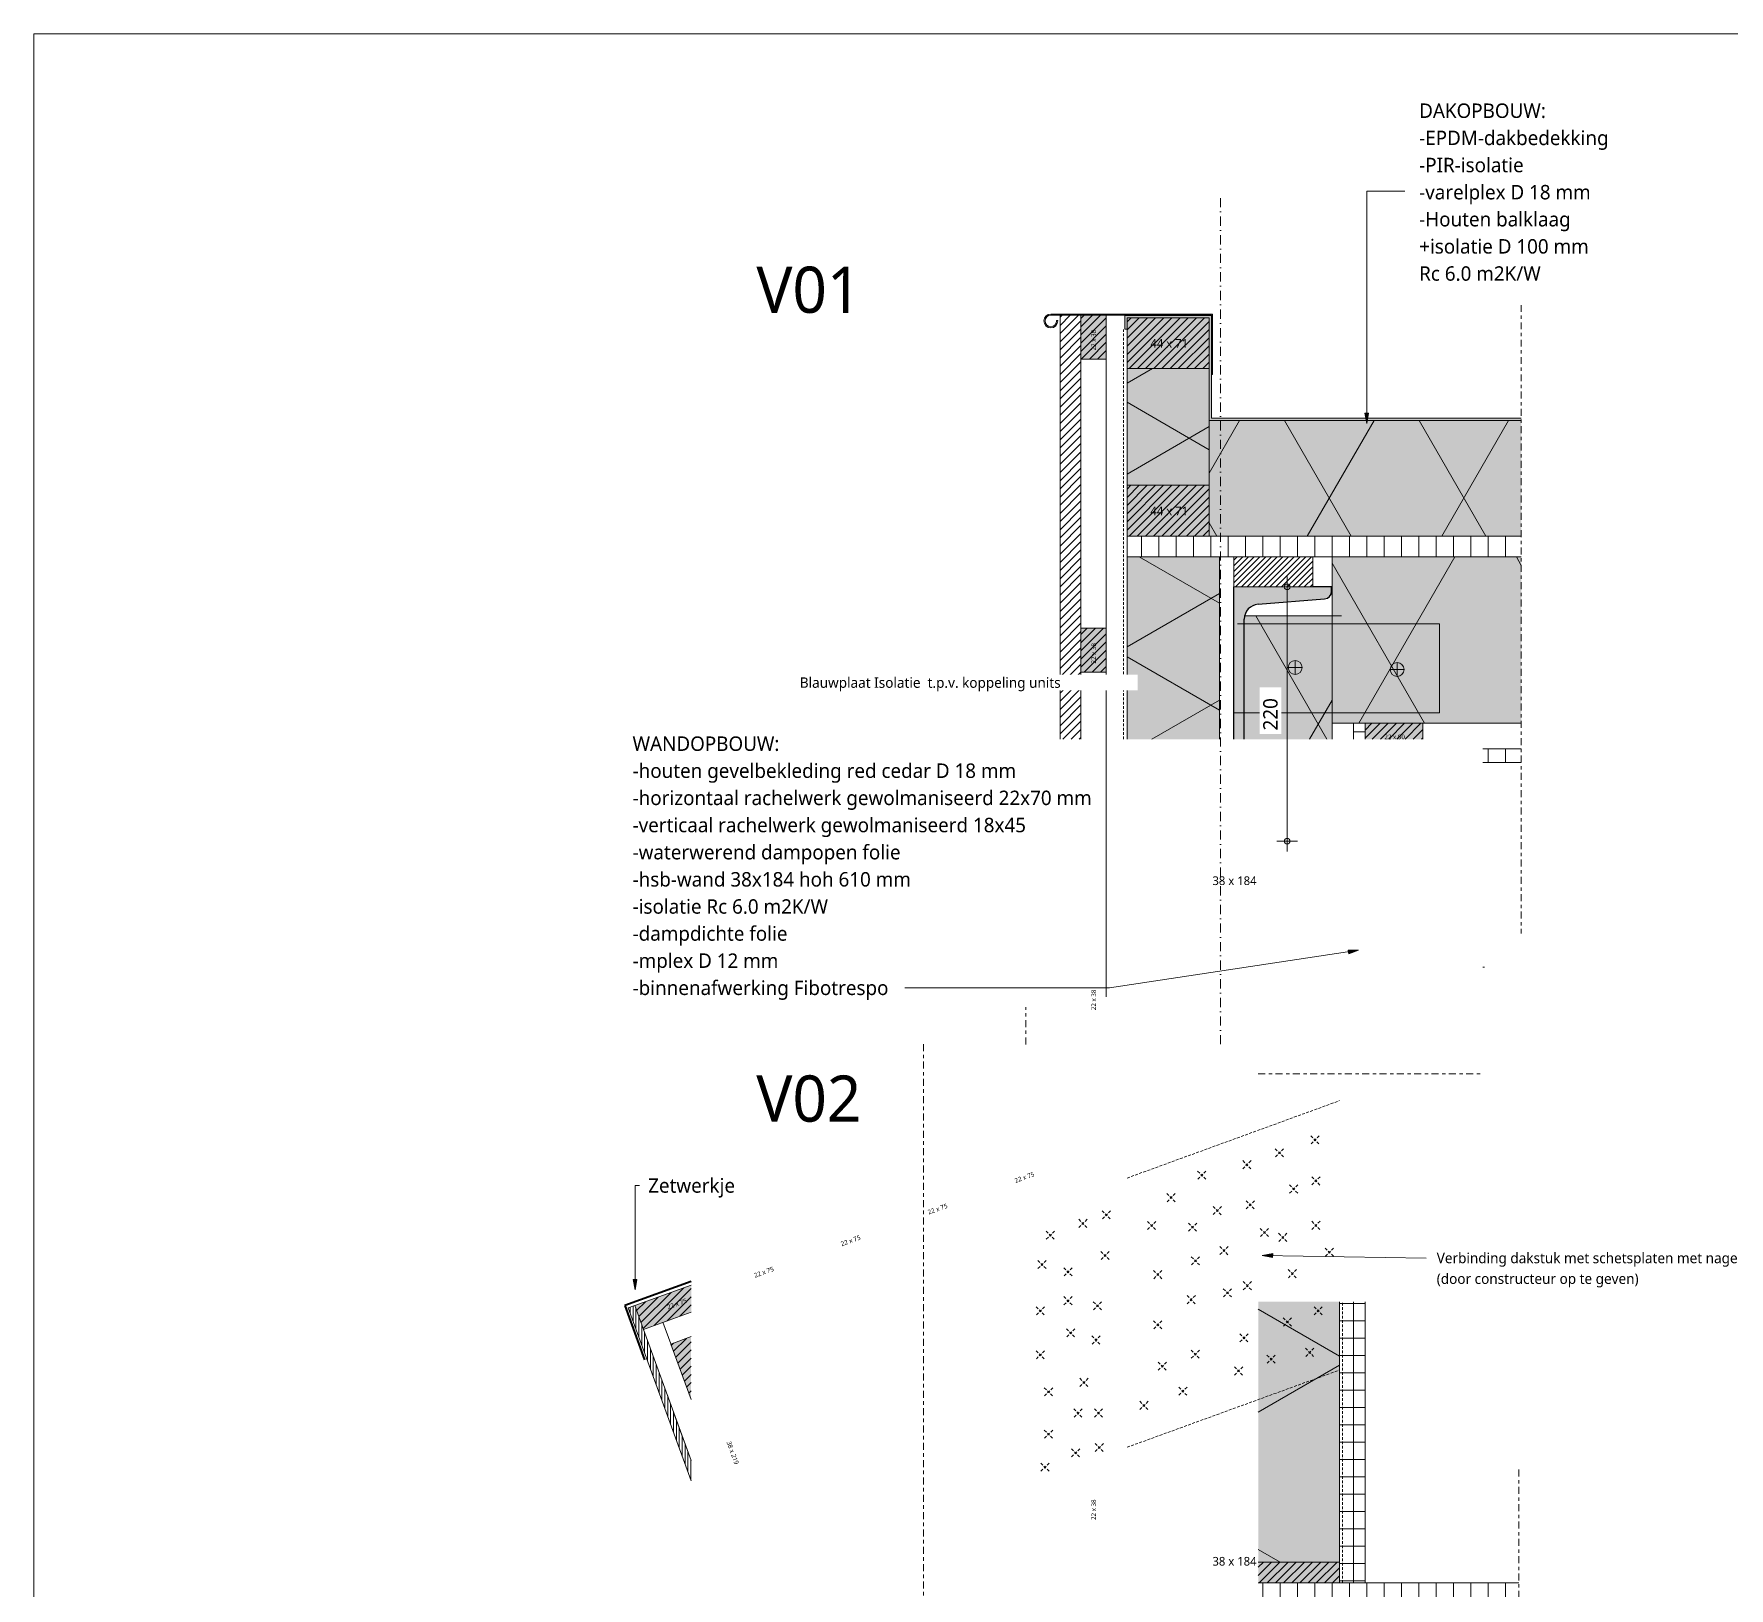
# Model space of a CAD drawing. Header units: millimetres. Extents: x 1381 to 5981, y 1743 to 14688.
# Drawn here: x 1381 to 2849, y 10044 to 11389 of the extents above; entities that cross this region are included whole.
import ezdxf

# ---------------------------------------------------------------- set-up
doc = ezdxf.new("R2010")
doc.units = ezdxf.units.MM
for name, pattern in [('MV_center', [15, 6, -3, 3, -3]), ('MV_hidden', [3.75, 2.5, -1.25]), ('MV_stramien', [16, 8, -4, 0, -4])]:
    doc.linetypes.add(name, pattern=pattern)
for name, color, linetype, lineweight in [('A-ANNO-DIMS', 211, 'Continuous', 13), ('A-ANNO-DIMS-5', 211, 'Continuous', 13), ('A-ANNO-NOTE', 131, 'Continuous', 18), ('A-DETL', 90, 'Continuous', 13), ('A-DETL-GENF', 92, 'Continuous', 18), ('A-DETL-MEDM', 33, 'Continuous', 18), ('G-ANNO-TEXT', 231, 'Continuous', 13)]:
    doc.layers.add(name, color=color, linetype=linetype, lineweight=lineweight)
doc.styles.add('Segoe UI', font='segoeui.ttf', dxfattribs={"height": 7.5})
doc.styles.add('Segoe UI_1', font='segoeui.ttf', dxfattribs={"height": 4})
doc.styles.add('Segoe UI_2', font='segoeui.ttf', dxfattribs={"height": 12.5})
doc.styles.add('Segoe UI_3', font='segoeui.ttf', dxfattribs={"height": 40})
doc.styles.add('Segoe UI_4', font='segoeui.ttf', dxfattribs={"height": 9})
doc.styles.add('Segoe UI_B', font='segoeui.ttf', dxfattribs={"height": 12.5})
doc.dimstyles.new('2_5_mm', dxfattribs={"dimscale": 304.8, "dimtxt": 13.092049, "dimasz": 0.016404, "dimexe": 0.029528, "dimexo": 0.0625, "dimgap": 0.014764, "dimtad": 1, "dimdec": 0, "dimzin": 0, "dimdsep": 46, "dimtxsty": 'Segoe UI_2', "dimblk1": 'DOTBLANK', "dimblk2": 'DOTBLANK', "dimsah": 1, "dimcen": 0.09, "dimdle": 0.029528, "dimazin": 0, "dimtfac": 1, "dimtdec": 4, "dimtix": 1, "dimtmove": 0, "dimatfit": 3, "dimfxl": 0.029528, "dimfxlon": 1, "dimtvp": 1, "dimtfill": 1, "dimtolj": 1, "dimtzin": 0, "dimarcsym": 2})
pattern_1 = [(90, (0, 0), (-15, 9e-16), [])]
pattern_2 = [(270, (0, 0), (-15, -9e-16), [])]

# ---------------------------------------------------------------- blocks, each defined once
blk = doc.blocks.new('42 isolatie - Type 1-3871300-Details Strandbaak Paviljoen')
at = {"layer": 'A-DETL-GENF'}
blk.add_hatch(color=256, dxfattribs=at).paths.add_polyline_path([(0.3, 107.6), (0.3, 0.8), (75.9, 0.8), (76.3, 3.7), (76.3, 107.6), (67.9, 107.6)])
at = {"layer": 'A-DETL-GENF', "lineweight": 13}
h = blk.add_hatch(dxfattribs=at)
h.set_pattern_fill('FP_58', color=256, style=0, pattern_type=2)
h.set_pattern_definition([(60, (12.83, 244.8), (-107.39, 62), []), (120, (12.83, 244.8), (-107.39, -62), [])])
h.paths.add_polyline_path([(0.3, 107.6), (0.3, 0.8), (75.9, 0.8), (76.3, 3.7), (76.3, 107.6), (67.9, 107.6)])
at = {"layer": 'A-DETL-GENF'}
for p, q in [((0.3, 107.6), (0.3, 93.8)), ((0.3, 107.6), (0.3, 93.8)), ((0.3, 93.8), (0.3, 0.8)), ((0.3, 0.8), (75.9, 0.8)), ((0.3, 0.8), (75.9, 0.8))]:
    blk.add_line(p, q, dxfattribs=at)
blk = doc.blocks.new('42 isolatie - Type 1-3777362-Details Strandbaak Paviljoen')
at = {"layer": 'A-DETL-GENF'}
blk.add_hatch(color=256, dxfattribs=at).paths.add_polyline_path([(164, -144.8), (164, -0.8), (0.3, -0.8), (0.3, -144.8), (78.8, -144.8)])
at = {"layer": 'A-DETL-GENF', "lineweight": 13}
h = blk.add_hatch(dxfattribs=at)
h.set_pattern_fill('FP_59', color=256, style=0, pattern_type=2)
h.set_pattern_definition([(300, (-857.8, -704), (-121.936, -70.4), []), (240, (-857.8, -704), (-121.936, 70.4), [])])
h.paths.add_polyline_path([(164, -144.8), (164, -0.8), (0.3, -0.8), (0.3, -144.8), (78.8, -144.8)])
at = {"layer": 'A-DETL-GENF'}
for p, q in [((164, -0.8), (0.3, -0.8)), ((0.3, -0.8), (0.3, -144.8)), ((0.3, -0.8), (0.3, -144.8)), ((0.3, -144.8), (18.8, -144.8)), ((0.3, -144.8), (18.8, -144.8)), ((18.8, -144.8), (28.8, -144.8)), ((28.8, -144.8), (78.8, -144.8)), ((78.8, -144.8), (164, -144.8)), ((78.8, -144.8), (164, -144.8))]:
    blk.add_line(p, q, dxfattribs=at)
blk = doc.blocks.new('00 plaatmateriaal - d_12 mm-3690174-Details Strandbaak Paviljoen')
at = {"layer": 'A-DETL-GENF', "lineweight": 13}
h = blk.add_hatch(dxfattribs=at)
h.set_pattern_fill('FP_3', color=256, style=0, pattern_type=2)
h.set_pattern_definition(pattern_1)
h.paths.add_polyline_path([(0, 0), (0, -12), (243.3, -12), (243.3, 0), (18, 0)])
at = {"layer": 'A-DETL-MEDM'}
blk.add_line((0, 0), (0, -12), dxfattribs=at)
blk = doc.blocks.new('00 hout_rechthoekig_sls - SLS 38x184-V35-Details Strandbaak Paviljoen')
at = {"layer": 'A-DETL-GENF', "lineweight": 13}
blk.add_hatch(color=256, dxfattribs=at).paths.add_polyline_path([(113.6, -38), (184, -38), (184, -20), (113.6, -20)])
at = {"layer": 'A-DETL-MEDM', "lineweight": 13}
h = blk.add_hatch(dxfattribs=at)
h.set_pattern_fill('FP_62', color=256, style=0, pattern_type=2)
h.set_pattern_definition([(45, (-2327.483, -10086.34), (-3.535534, 3.535534), [])])
h.paths.add_polyline_path([(113.6, -38), (184, -38), (184, -20), (113.6, -20)])
at = {"layer": 'A-DETL-MEDM'}
for p, q in [((184, -20), (184, -38)), ((184, -20), (184, -38)), ((184, -20), (184, -38)), ((184, -38), (113.6, -38)), ((184, -38), (113.6, -38))]:
    blk.add_line(p, q, dxfattribs=at)
blk = doc.blocks.new('42 isolatie - Type 1-3777389-Details Strandbaak Paviljoen')
at = {"layer": 'A-DETL-GENF'}
blk.add_hatch(color=256, dxfattribs=at).paths.add_polyline_path([(0.3, 0.8), (225.6, 0.8), (225.6, 71.2), (0.3, 71.2)])
at = {"layer": 'A-DETL-GENF', "lineweight": 13}
h = blk.add_hatch(dxfattribs=at)
h.set_pattern_fill('FP_2', color=256, style=0, pattern_type=2)
h.set_pattern_definition([(60, (-2126.39, 181.76), (-155.885, 90), []), (120, (-2126.39, 181.76), (-155.885, -90), [])])
h.paths.add_polyline_path([(0.3, 0.8), (225.6, 0.8), (225.6, 71.2), (0.3, 71.2)])
at = {"layer": 'A-DETL-GENF'}
for p, q in [((0.3, 71.2), (0.3, 0.8)), ((0.3, 71.2), (0.3, 0.8)), ((0.3, 0.8), (225.6, 0.8)), ((0.3, 0.8), (225.6, 0.8))]:
    blk.add_line(p, q, dxfattribs=at)
blk = doc.blocks.new('00 plaatmateriaal - d_18 mm-3690178-Details Strandbaak Paviljoen')
at = {"layer": 'A-DETL-GENF', "lineweight": 13}
h = blk.add_hatch(dxfattribs=at)
h.set_pattern_fill('FP_5', color=256, style=0, pattern_type=2)
h.set_pattern_definition(pattern_2)
h.paths.add_polyline_path([(195.2, 18), (52.1, 18), (52.1, 0), (277.6, 0), (277.6, 18)])
at = {"layer": 'A-DETL-MEDM'}
for p, q in [((277.6, 18), (52.1, 18)), ((52.1, 0), (185.2, 0)), ((195.2, 0), (277.6, 0))]:
    blk.add_line(p, q, dxfattribs=at)
blk = doc.blocks.new('00 plaatmateriaal - d_18 mm-3690182-Details Strandbaak Paviljoen')
at = {"layer": 'A-DETL-GENF', "lineweight": 13}
h = blk.add_hatch(dxfattribs=at)
h.set_pattern_fill('FP_5', color=256, style=0, pattern_type=2)
h.set_pattern_definition(pattern_2)
h.paths.add_polyline_path([(435.2, 18), (254.8, 18), (254.8, 0), (596, 0), (596, 18), (486.1, 18)])
at = {"layer": 'A-DETL-MEDM'}
for p, q in [((435.2, 18), (254.8, 18)), ((516, 18), (503.5, 18)), ((596, 0), (596, 18))]:
    blk.add_line(p, q, dxfattribs=at)
blk = doc.blocks.new('42 isolatie - Type 1-3777259-Details Strandbaak Paviljoen')
at = {"layer": 'A-DETL-GENF'}
blk.add_hatch(color=256, dxfattribs=at).paths.add_polyline_path([(270.5, 0.8), (270.5, 100.8), (0.3, 100.8), (0.3, 0.8), (39.1, 0.8)])
at = {"layer": 'A-DETL-GENF', "lineweight": 13}
h = blk.add_hatch(dxfattribs=at)
h.set_pattern_fill('FP_65', color=256, style=0, pattern_type=2)
h.set_pattern_definition([(60, (0, 0), (-87.295, 50.4), []), (120, (0, 0), (-87.295, -50.4), [])])
h.paths.add_polyline_path([(270.5, 0.8), (270.5, 100.8), (0.3, 100.8), (0.3, 0.8), (39.1, 0.8)])
at = {"layer": 'A-DETL-GENF'}
for p, q in [((270.5, 100.8), (0.3, 100.8)), ((0.3, 0.8), (270.5, 0.8)), ((0.3, 0.8), (270.5, 0.8))]:
    blk.add_line(p, q, dxfattribs=at)
blk = doc.blocks.new('42 isolatie - Type 1-3777315-Details Strandbaak Paviljoen')
at = {"layer": 'A-DETL-GENF'}
blk.add_hatch(color=256, dxfattribs=at).paths.add_polyline_path([(158.1, -80.8), (158.1, -0.8), (0.3, -0.8), (0.3, -80.8), (72.8, -80.8)])
at = {"layer": 'A-DETL-GENF', "lineweight": 13}
h = blk.add_hatch(dxfattribs=at)
h.set_pattern_fill('FP_17', color=256, style=0, pattern_type=2)
h.set_pattern_definition([(300, (0, 0), (-69.282, -40), []), (240, (0, 0), (-69.282, 40), [])])
h.paths.add_polyline_path([(158.1, -80.8), (158.1, -0.8), (0.3, -0.8), (0.3, -80.8), (72.8, -80.8)])
at = {"layer": 'A-DETL-GENF'}
for p, q in [((158.1, -0.8), (0.3, -0.8)), ((0.3, -0.8), (0.3, -80.8)), ((158.1, -0.8), (0.3, -0.8)), ((0.3, -0.8), (0.3, -80.8)), ((0.3, -80.8), (158.1, -80.8)), ((0.3, -80.8), (158.1, -80.8))]:
    blk.add_line(p, q, dxfattribs=at)
blk = doc.blocks.new('00 hout_rechthoekig_sls - Vuren 22x38-V39-Details Strandbaak Paviljoen')
at = {"layer": 'A-DETL-GENF', "lineweight": 13}
blk.add_hatch(color=256, dxfattribs=at).paths.add_polyline_path([(38, 22), (0, 22), (0, 0), (38, 0)])
at = {"layer": 'A-DETL-MEDM', "lineweight": 13}
h = blk.add_hatch(dxfattribs=at)
h.set_pattern_fill('FP_66', color=256, style=0, pattern_type=2)
h.set_pattern_definition([(135, (10874.522, -2287.483), (-3.535534, -3.535534), [])])
h.paths.add_polyline_path([(38, 22), (0, 22), (0, 0), (38, 0)])
at = {"layer": 'A-DETL-MEDM'}
for p, q in [((38, 22), (0, 22)), ((0, 22), (0, 0)), ((38, 22), (0, 22)), ((38, 0), (38, 22)), ((38, 0), (38, 22)), ((38, 0), (38, 22)), ((0, 0), (38, 0))]:
    blk.add_line(p, q, dxfattribs=at)
blk = doc.blocks.new('NLRS_00_DI_maskeer - Type 1-4234858-Details Strandbaak Paviljoen')
at = {"layer": 'A-DETL-GENF', "linetype": 'MV_center'}
blk.add_line((484.25, 0), (-100, 0), dxfattribs=at)
blk = doc.blocks.new('00 hout_rechthoekig_sls - Vuren 22x50-4309815-Details Strandbaak Paviljoen')
at = {"layer": 'A-DETL-GENF', "lineweight": 13}
blk.add_hatch(color=256, dxfattribs=at).paths.add_polyline_path([(0, 8.2), (50, 8.2), (50, 22), (0, 22)])
at = {"layer": 'A-DETL-MEDM', "lineweight": 13}
h = blk.add_hatch(dxfattribs=at)
h.set_pattern_fill('FP_79', color=256, style=0, pattern_type=2)
h.set_pattern_definition([(45, (-2533.483, -10770.34), (-3.535534, 3.535534), [])])
h.paths.add_polyline_path([(0, 8.2), (50, 8.2), (50, 22), (0, 22)])
at = {"layer": 'A-DETL-MEDM'}
for p, q in [((50, 22), (0, 22)), ((50, 22), (0, 22)), ((50, 8.2), (50, 22)), ((50, 8.2), (50, 22)), ((50, 8.2), (50, 22))]:
    blk.add_line(p, q, dxfattribs=at)
blk = doc.blocks.new('00 plaatmateriaal - d_12 mm-3690211-Details Strandbaak Paviljoen')
at = {"layer": 'A-DETL-GENF', "lineweight": 13}
h = blk.add_hatch(dxfattribs=at)
h.set_pattern_fill('FP_3', color=256, style=0, pattern_type=2)
h.set_pattern_definition(pattern_1)
h.paths.add_polyline_path([(135.2, -12), (135.2, 0), (102, 0), (102, -12)])
at = {"layer": 'A-DETL-MEDM'}
for p, q in [((135.2, 0), (102, 0)), ((102, -12), (135.2, -12))]:
    blk.add_line(p, q, dxfattribs=at)
blk = doc.blocks.new('NLRS_00_DI_maskeer - Type 1-4234860-Details Strandbaak Paviljoen')
at = {"layer": 'A-DETL-GENF', "linetype": 'MV_center'}
blk.add_line((444, 0), (-100, 0), dxfattribs=at)
blk = doc.blocks.new('00 plaatmateriaal - d_10 mm-3690212-Details Strandbaak Paviljoen')
at = {"layer": 'A-DETL-GENF', "lineweight": 13}
h = blk.add_hatch(dxfattribs=at)
h.set_pattern_fill('FP_3', color=256, style=0, pattern_type=2)
h.set_pattern_definition(pattern_1)
h.paths.add_polyline_path([(744, 0), (500.7, 0), (500.7, -10), (744, -10)])
h.paths.add_polyline_path([(13.8, 0), (0, 0), (0, -10), (13.8, -10)])
at = {"layer": 'A-DETL-MEDM'}
for p, q in [((13.8, 0), (0, 0)), ((0, 0), (0, -10)), ((744, 0), (500.7, 0)), ((744, -10), (744, 0)), ((0, -10), (13.8, -10)), ((500.7, -10), (744, -10))]:
    blk.add_line(p, q, dxfattribs=at)
blk = doc.blocks.new('NLRS_00_DI_maskeer - Type 1-4234859-Details Strandbaak Paviljoen')
at = {"layer": 'A-DETL-GENF', "linetype": 'MV_center'}
blk.add_line((-100, 0), (-98.6, 0), dxfattribs=at)
blk = doc.blocks.new('NLRS_00_DI_maskeer - Type 1-V51-Details Strandbaak Paviljoen')
at = {"layer": 'A-DETL-GENF', "linetype": 'MV_center'}
blk.add_line((94.4, 0), (-100, 0), dxfattribs=at)
blk = doc.blocks.new('00 hout_rechthoekig_sls - Vuren 44x71-V55-Details Strandbaak Paviljoen')
at = {"layer": 'A-DETL-GENF', "lineweight": 13}
blk.add_hatch(color=256, dxfattribs=at).paths.add_polyline_path([(0, -44), (71, -44), (71, 0), (0, 0)])
at = {"layer": 'A-DETL-MEDM', "lineweight": 13}
h = blk.add_hatch(dxfattribs=at)
h.set_pattern_fill('FP_85', color=256, style=0, pattern_type=2)
h.set_pattern_definition([(45, (-2327.483, -10998.34), (-3.535534, 3.535534), [])])
h.paths.add_polyline_path([(0, -44), (71, -44), (71, 0), (0, 0)])
at = {"layer": 'A-DETL-MEDM'}
for p, q in [((0, 0), (71, 0)), ((0, -44), (0, 0)), ((71, 0), (71, -44)), ((71, 0), (71, -44)), ((71, 0), (71, -44)), ((71, -44), (0, -44)), ((71, -44), (0, -44))]:
    blk.add_line(p, q, dxfattribs=at)
blk = doc.blocks.new('00 hout_rechthoekig_sls - Vuren 44x71-V56-Details Strandbaak Paviljoen')
at = {"layer": 'A-DETL-GENF', "lineweight": 13}
blk.add_hatch(color=256, dxfattribs=at).paths.add_polyline_path([(0, -44), (71, -44), (71, 0), (0, 0)])
at = {"layer": 'A-DETL-MEDM', "lineweight": 13}
h = blk.add_hatch(dxfattribs=at)
h.set_pattern_fill('FP_86', color=256, style=0, pattern_type=2)
h.set_pattern_definition([(45, (-2327.483, -11143.34), (-3.535534, 3.535534), [])])
h.paths.add_polyline_path([(0, -44), (71, -44), (71, 0), (0, 0)])
at = {"layer": 'A-DETL-MEDM'}
for p, q in [((0, 0), (71, 0)), ((0, -44), (0, 0)), ((71, 0), (71, -44)), ((71, 0), (71, -44)), ((71, 0), (71, -44)), ((71, -44), (0, -44)), ((71, -44), (0, -44))]:
    blk.add_line(p, q, dxfattribs=at)
blk = doc.blocks.new('42 isolatie - Type 1-3777284-Details Strandbaak Paviljoen')
at = {"layer": 'A-DETL-GENF'}
blk.add_hatch(color=256, dxfattribs=at).paths.add_polyline_path([(101.3, 71.8), (0.3, 71.8), (0.3, 0.8), (101.3, 0.8)])
at = {"layer": 'A-DETL-GENF', "lineweight": 13}
h = blk.add_hatch(dxfattribs=at)
h.set_pattern_fill('FP_7', color=256, style=0, pattern_type=2)
h.set_pattern_definition([(60, (32.3, 205.2), (-58.89, 34), []), (120, (32.3, 205.2), (-58.89, -34), [])])
h.paths.add_polyline_path([(101.3, 71.8), (0.3, 71.8), (0.3, 0.8), (101.3, 0.8)])
at = {"layer": 'A-DETL-GENF'}
for p, q in [((101.3, 71.8), (0.3, 71.8)), ((0.3, 71.8), (0.3, 0.8)), ((101.3, 71.8), (0.3, 71.8)), ((0.3, 71.8), (0.3, 0.8)), ((101.3, 0.8), (101.3, 71.8)), ((101.3, 0.8), (101.3, 71.8)), ((0.3, 0.8), (101.3, 0.8)), ((0.3, 0.8), (101.3, 0.8))]:
    blk.add_line(p, q, dxfattribs=at)
blk = doc.blocks.new('00 hout_rechthoekig_sls - Vuren 22x38-V57-Details Strandbaak Paviljoen')
at = {"layer": 'A-DETL-GENF', "lineweight": 13}
blk.add_hatch(color=256, dxfattribs=at).paths.add_polyline_path([(38, 22), (0, 22), (0, 0), (38, 0)])
at = {"layer": 'A-DETL-MEDM', "lineweight": 13}
h = blk.add_hatch(dxfattribs=at)
h.set_pattern_fill('FP_87', color=256, style=0, pattern_type=2)
h.set_pattern_definition([(135, (11145.522, -2287.483), (-3.535534, -3.535534), [])])
h.paths.add_polyline_path([(38, 22), (0, 22), (0, 0), (38, 0)])
at = {"layer": 'A-DETL-MEDM'}
for p, q in [((38, 22), (0, 22)), ((0, 22), (0, 0)), ((38, 22), (0, 22)), ((38, 0), (38, 22)), ((38, 0), (38, 22)), ((38, 0), (38, 22)), ((0, 0), (38, 0))]:
    blk.add_line(p, q, dxfattribs=at)
blk = doc.blocks.new('00 hout_rechthoekig_sls - Vuren 22x75-V68-Details Strandbaak Paviljoen')
at = {"layer": 'A-DETL-GENF', "lineweight": 13}
blk.add_hatch(color=256, dxfattribs=at).paths.add_polyline_path([(75, 22), (31.1, 22), (23.1, 0), (75, 0)])
at = {"layer": 'A-DETL-MEDM', "lineweight": 13}
h = blk.add_hatch(dxfattribs=at)
h.set_pattern_fill('FP_97', color=256, style=0, pattern_type=2)
h.set_pattern_definition([(205, (5380.648, 9017.559), (2.1130913, -4.531539), [])])
h.paths.add_polyline_path([(75, 22), (31.1, 22), (23.1, 0), (75, 0)])
at = {"layer": 'A-DETL-MEDM'}
for p, q in [((75, 22), (31.1, 22)), ((75, 22), (31.1, 22)), ((75, 0), (75, 22)), ((75, 0), (75, 22)), ((75, 0), (75, 22)), ((23.1, 0), (75, 0))]:
    blk.add_line(p, q, dxfattribs=at)
blk = doc.blocks.new('00 hout_rechthoekig_sls - SLS 38x219-3894397-Details Strandbaak Paviljoen')
at = {"layer": 'A-DETL-GENF', "lineweight": 13}
blk.add_hatch(color=256, dxfattribs=at).paths.add_polyline_path([(167.9, 0), (219, -18.6), (219, 0)])
at = {"layer": 'A-DETL-MEDM', "lineweight": 13}
h = blk.add_hatch(dxfattribs=at)
h.set_pattern_fill('FP_98', color=256, style=0, pattern_type=2)
h.set_pattern_definition([(295, (-8756.559, 5323.648), (4.531539, 2.1130913), [])])
h.paths.add_polyline_path([(167.9, 0), (219, -18.6), (219, 0)])
at = {"layer": 'A-DETL-MEDM'}
for p, q in [((167.9, 0), (219, 0)), ((219, 0), (219, -18.6)), ((219, 0), (219, -18.6)), ((219, 0), (219, -18.6))]:
    blk.add_line(p, q, dxfattribs=at)
blk = doc.blocks.new('NLRS_00_DI_maskeer - Type 1-4234871-Details Strandbaak Paviljoen')
at = {"layer": 'A-DETL-GENF', "linetype": 'MV_center'}
blk.add_line((387, 0), (419.3, 0), dxfattribs=at)
blk = doc.blocks.new('NLRS_00_DI_maskeer - Type 1-V69-Details Strandbaak Paviljoen')
at = {"layer": 'A-DETL-GENF', "linetype": 'MV_center'}
blk.add_line((-100, 0), (419.3, 0), dxfattribs=at)
blk = doc.blocks.new('DIMBLOCK81-Details Strandbaak Paviljoen')
at = {"layer": 'A-ANNO-DIMS-5'}
for p, q in [((2466.1, 10919.3), (2466.1, 10681.3)), ((2466.1, 10910.3), (2457.1, 10910.3)), ((2466.1, 10910.3), (2475.1, 10910.3)), ((2466.1, 10690.3), (2457.1, 10690.3)), ((2466.1, 10690.3), (2475.1, 10690.3))]:
    blk.add_line(p, q, dxfattribs=at)
for centre in [(2466.1, 10910.3), (2466.1, 10690.3)]:
    blk.add_circle(centre, 2.5, dxfattribs=at)
at = {"layer": 'A-ANNO-DIMS-5', "color": 0, "insert": (2445.3, 10786.1), "char_height": 12.5, "width": 34.277, "attachment_point": 1, "rotation": 90, "line_spacing_factor": 1.142579, "style": 'Segoe UI_2', "bg_fill": 3, "box_fill_scale": 1.25, "bg_fill_color": 9, "bg_fill_true_color": 13158600, "bg_fill_transparency": 0}
blk.add_mtext('220', dxfattribs=at)
blk = doc.blocks.new('_DotBlank')
at = {"color": 0, "linetype": 'ByBlock', "lineweight": -2}
blk.add_line((-0.5, 0), (-1, 0), dxfattribs=at)
blk.add_circle((0, 0), 0.5, dxfattribs=at)

msp = doc.modelspace()

# ---------------------------------------------------------------- hatches: boundary and pattern name
at = {"layer": 'A-DETL-GENF'}
for color, points in [(9, [(2400.5, 11094.3), (2401.5, 11094.3), (2401.5, 11146.5), (2261.5, 11146.5), (2259.9, 11146.3), (2258.5, 11145.7), (2257.2, 11144.8), (2256.3, 11143.5), (2255.7, 11142.1), (2255.5, 11140.5), (2255.7, 11139), (2256.3, 11137.5), (2257.2, 11136.3), (2258.5, 11135.3), (2259.9, 11134.7), (2261.5, 11134.5), (2263, 11134.7), (2264.5, 11135.3), (2265.7, 11136.3), (2266.7, 11137.5), (2267.3, 11139), (2267.5, 11140.5), (2267.3, 11140.9), (2267.1, 11141), (2266.9, 11141), (2266.6, 11140.9), (2266.5, 11140.5), (2266.3, 11139.2), (2265.8, 11138), (2265, 11137), (2264, 11136.2), (2262.8, 11135.7), (2261.5, 11135.5), (2260.2, 11135.7), (2259, 11136.2), (2257.9, 11137), (2257.2, 11138), (2256.7, 11139.2), (2256.5, 11140.5), (2256.7, 11141.8), (2257.2, 11143), (2257.9, 11144.1), (2259, 11144.9), (2260.2, 11145.4), (2261.5, 11145.5), (2400.5, 11145.5)]), (7, [(2668.7, 11054.3), (2668.7, 11056.3), (2400.5, 11056.3), (2400.5, 11145.3), (2325.5, 11145.3), (2325.5, 11133.3), (2327.5, 11133.3), (2327.5, 11143.3), (2398.5, 11143.3), (2398.5, 11054.3), (2437.3, 11054.3)]), (7, [(2419.5, 10778.5), (2429, 10778.5), (2429, 10882.4), (2429.4, 10885.6), (2430.6, 10888.6), (2432.4, 10891.3), (2434.9, 10893.3), (2437.8, 10894.7), (2440.9, 10895.4), (2498.5, 10900), (2500.1, 10900.3), (2501.5, 10901), (2502.8, 10902.1), (2503.7, 10903.4), (2504.3, 10904.9), (2504.5, 10906.5), (2504.5, 10910.3), (2419.5, 10910.3), (2419.5, 10863.8)])]:
    msp.add_hatch(color=color, dxfattribs=at).paths.add_polyline_path(points)
at = {"layer": 'A-DETL-GENF', "lineweight": 13}
h = msp.add_hatch(dxfattribs=at)
h.set_pattern_fill('FP_36', color=250, style=0, pattern_type=2)
h.set_pattern_definition([(45, (0, 0), (-3.535534, 3.535534), [])])
h.paths.add_polyline_path([(2287.5, 9269.7), (2287.5, 9995.2), (2269.5, 9995.2), (2269.5, 9269.7), (2285.7, 9269.7)])
h.paths.add_polyline_path([(2287.5, 10778.5), (2287.5, 11145.5), (2269.5, 11145.5), (2269.5, 10778.5), (2276.6, 10778.5)])
h = msp.add_hatch(dxfattribs=at)
h.set_pattern_fill('FP_84', color=250, style=0, pattern_type=2)
h.set_pattern_definition([(45, (0, 0), (-2.4748737, 2.4748737), [])])
h.paths.add_polyline_path([(2420, 10910.3), (2488.3, 10910.3), (2488.3, 10936.3), (2420, 10936.3)])
h = msp.add_hatch(dxfattribs=at)
h.set_pattern_fill('FP_96', color=254, style=0, pattern_type=2)
h.set_pattern_definition([(90, (0, 0), (-2.5, 2e-16), [])])
h.paths.add_polyline_path([(1950.3, 10136.8), (1950.3, 10154.4), (1901.5, 10288.4), (1895.9, 10286.3), (1932.8, 10184.9)])
at = {"layer": 'G-ANNO-TEXT'}
for points in [[(2534.9, 11051.7), (2536.5, 11060.7), (2533.3, 11060.7)], [(2329.9, 10829.8), (2320.8, 10830.9), (2321, 10827.7)], [(2527.9, 10595.8), (2518.8, 10596), (2519.3, 10592.9)], [(2444.5, 10331.8), (2453.5, 10330.1), (2453.6, 10333.3)], [(1901.7, 10301.9), (1903.3, 10310.9), (1900.1, 10310.9)]]:
    msp.add_hatch(color=7, dxfattribs=at).paths.add_polyline_path(points)

# ---------------------------------------------------------------- linework, layer by layer
at = {"layer": 'A-DETL', "lineweight": 18}
for p, q in [((1381.5, 11388.9), (5981.5, 11388.9)), ((1381.5, 8488.9), (1381.5, 11388.9)), ((2401.5, 11146.5), (2261.5, 11146.5)), ((2261.5, 11145.5), (2287.5, 11145.5)), ((2269.5, 11145.5), (2269.5, 10778.5)), ((2309.5, 11145.5), (2400.5, 11145.5)), ((2309.5, 10555.5), (2309.5, 11143.3)), ((2400.5, 11145.3), (2325.5, 11145.3)), ((2325.5, 11145.3), (2325.5, 11133.3)), ((2400.5, 11145.5), (2400.5, 11094.3)), ((2401.5, 11094.3), (2401.5, 11146.5)), ((2325.5, 11133.3), (2327.5, 11133.3)), ((2287.5, 10874.5), (2287.5, 11107.5)), ((2400.5, 11056.3), (2400.5, 11094.3)), ((2400.5, 11094.3), (2401.5, 11094.3)), ((2398.5, 11054.3), (2668.7, 11054.3)), ((2668.7, 11056.3), (2400.5, 11056.3)), ((2488.3, 10936.3), (2420, 10936.3)), ((2420, 10936.3), (2420, 10910.3)), ((2488.3, 10910.3), (2488.3, 10936.3)), ((2420, 10910.3), (2420, 10778.5)), ((2420, 10910.3), (2488.3, 10910.3)), ((2507, 10885.3), (2436.5, 10885.3)), ((2513, 10885.3), (2442.5, 10885.3)), ((2598, 10878.3), (2423, 10878.3)), ((2598, 10801.3), (2598, 10878.3)), ((2473, 10834.6), (2473, 10846.6)), ((2561.2, 10832.8), (2561.2, 10844.8)), ((2287.5, 10778.5), (2287.5, 10836.5)), ((2467, 10840.6), (2479, 10840.6)), ((2555.2, 10838.8), (2567.2, 10838.8)), ((2420, 10801.3), (2598, 10801.3)), ((1901.5, 10288.4), (1895.9, 10286.3)), ((1895.9, 10286.3), (1950.3, 10136.8)), ((1932.8, 10255.1), (1925.9, 10273.9)), ((1950.3, 10154.4), (1909, 10267.7)), ((1950.3, 10154.4), (1936, 10193.5))]:
    msp.add_line(p, q, dxfattribs=at)
at = {"layer": 'A-DETL', "linetype": 'MV_stramien', "lineweight": 18}
msp.add_line((2408.5, 10514.5), (2408.5, 11246.7), dxfattribs=at)
at = {"layer": 'A-DETL', "linetype": 'MV_hidden', "lineweight": 18}
for p, q in [((2324.5, 10778.5), (2324.5, 11133.1)), ((2327.5, 10398.7), (2511.5, 10465.7)), ((2486.5, 10435.3), (2493.6, 10428.2)), ((2493.8, 10435.3), (2486.7, 10428.2)), ((2455.8, 10424.1), (2462.8, 10417)), ((2463, 10424.1), (2455.9, 10417)), ((2388.6, 10404.8), (2395.7, 10397.7)), ((2395.8, 10404.8), (2388.7, 10397.7)), ((2427.6, 10413.8), (2434.6, 10406.7)), ((2434.8, 10413.8), (2427.7, 10406.7)), ((2468.1, 10392.8), (2475.2, 10385.7)), ((2475.3, 10392.8), (2468.2, 10385.7)), ((2487.3, 10399.8), (2494.3, 10392.7)), ((2494.5, 10399.8), (2487.4, 10392.7)), ((2362, 10385.3), (2369.1, 10378.2)), ((2369.2, 10385.3), (2362.1, 10378.2)), ((2402, 10374.1), (2409, 10367)), ((2409.2, 10374.1), (2402.1, 10367)), ((2430.5, 10379.1), (2437.6, 10372)), ((2437.7, 10379.1), (2430.6, 10372)), ((2285.7, 10363), (2292.8, 10356)), ((2292.9, 10363), (2285.8, 10356)), ((2305.9, 10370.4), (2313, 10363.3)), ((2313.2, 10370.4), (2306.1, 10363.3)), ((2345.2, 10361.2), (2352.2, 10354.2)), ((2352.4, 10361.2), (2345.3, 10354.2)), ((2380.6, 10359.8), (2387.7, 10352.7)), ((2387.8, 10359.8), (2380.7, 10352.7)), ((2487.3, 10361.3), (2494.3, 10354.2)), ((2494.5, 10361.3), (2487.4, 10354.2)), ((2257.5, 10352.8), (2264.6, 10345.7)), ((2264.7, 10352.8), (2257.6, 10345.7)), ((2442.8, 10355.2), (2449.9, 10348.1)), ((2450, 10355.2), (2442.9, 10348.1)), ((2458.7, 10350.9), (2465.8, 10343.8)), ((2465.9, 10350.9), (2458.8, 10343.8)), ((2304.9, 10335.2), (2311.9, 10328.2)), ((2312.1, 10335.2), (2305, 10328.2)), ((2383.1, 10330.5), (2390.1, 10323.5)), ((2390.3, 10330.5), (2383.2, 10323.5)), ((2407.8, 10339.5), (2414.8, 10332.4)), ((2415, 10339.5), (2407.9, 10332.4)), ((2499, 10338.1), (2506.1, 10331)), ((2506.2, 10338.1), (2499.1, 10331)), ((2250.3, 10327.5), (2257.4, 10320.4)), ((2257.5, 10327.5), (2250.4, 10320.4)), ((2272.8, 10321.1), (2279.9, 10314)), ((2280, 10321.1), (2273, 10314)), ((2350.5, 10318.7), (2357.6, 10311.6)), ((2357.7, 10318.7), (2350.6, 10311.6)), ((2466.9, 10319.5), (2474, 10312.5)), ((2474.1, 10319.5), (2467.1, 10312.5)), ((2410.8, 10302.8), (2417.8, 10295.8)), ((2418, 10302.8), (2410.9, 10295.8)), ((2428, 10309.1), (2435.1, 10302)), ((2435.2, 10309.1), (2428.1, 10302)), ((2248.8, 10287.4), (2255.9, 10280.3)), ((2256, 10287.4), (2249, 10280.3)), ((2272.8, 10296.1), (2279.9, 10289)), ((2280, 10296.1), (2272.9, 10289)), ((2298.3, 10291.6), (2305.4, 10284.5)), ((2305.5, 10291.6), (2298.4, 10284.5)), ((2379.4, 10297), (2386.4, 10289.9)), ((2386.6, 10297), (2379.5, 10289.9)), ((2489.3, 10287.4), (2496.4, 10280.3)), ((2496.5, 10287.4), (2489.4, 10280.3)), ((2513.9, 10048.3), (2513.9, 10291.6)), ((2350.5, 10275.2), (2357.6, 10268.1)), ((2357.7, 10275.2), (2350.6, 10268.1)), ((2462.7, 10277.7), (2469.7, 10270.6)), ((2469.9, 10277.7), (2462.8, 10270.6)), ((2275.1, 10268.3), (2282.2, 10261.2)), ((2282.3, 10268.3), (2275.3, 10261.2)), ((2297, 10262.1), (2304.1, 10255)), ((2304.2, 10262.1), (2297.2, 10255)), ((2425.1, 10264), (2432.1, 10256.9)), ((2432.3, 10264), (2425.2, 10256.9)), ((2248.8, 10249.2), (2255.9, 10242.2)), ((2256, 10249.2), (2249, 10242.2)), ((2383, 10249.9), (2390, 10242.8)), ((2390.2, 10249.9), (2383.1, 10242.8)), ((2448.6, 10245.5), (2455.7, 10238.5)), ((2455.8, 10245.5), (2448.7, 10238.5)), ((2482, 10251.4), (2489, 10244.4)), ((2489.2, 10251.4), (2482.1, 10244.4)), ((2286.6, 10225.4), (2293.6, 10218.3)), ((2293.8, 10225.4), (2286.7, 10218.3)), ((2327.5, 10165.7), (2511.5, 10232.6)), ((2354.4, 10239.5), (2361.5, 10232.4)), ((2361.6, 10239.5), (2354.5, 10232.4)), ((2420.4, 10235.3), (2427.5, 10228.2)), ((2427.6, 10235.3), (2420.5, 10228.2)), ((2255.9, 10217.2), (2263, 10210.1)), ((2263.2, 10217.2), (2256.1, 10210.1)), ((2372.2, 10217.7), (2379.2, 10210.7)), ((2379.4, 10217.7), (2372.3, 10210.7)), ((2281.4, 10198.9), (2288.5, 10191.8)), ((2288.6, 10198.9), (2281.6, 10191.8)), ((2299.2, 10198.9), (2306.2, 10191.8)), ((2306.4, 10198.9), (2299.3, 10191.8)), ((2338.5, 10205.5), (2345.6, 10198.4)), ((2345.7, 10205.5), (2338.6, 10198.4)), ((2255.9, 10180.6), (2263, 10173.6)), ((2263.2, 10180.6), (2256.1, 10173.6)), ((2299.9, 10169.1), (2306.9, 10162.1)), ((2307.1, 10169.1), (2300, 10162.1)), ((2252.9, 10152), (2260, 10145)), ((2260.1, 10152), (2253, 10145)), ((2279.4, 10164.4), (2286.5, 10157.3)), ((2286.6, 10164.4), (2279.5, 10157.3))]:
    msp.add_line(p, q, dxfattribs=at)
at = {"layer": 'A-DETL', "lineweight": 35}
for p, q in [((1950.3, 10309.3), (1892.9, 10288.5)), ((1892.9, 10288.5), (1910, 10241.5))]:
    msp.add_line(p, q, dxfattribs=at)
at = {"layer": 'A-DETL', "lineweight": 18}
for centre in [(2473, 10840.6), (2561.2, 10838.8)]:
    msp.add_circle(centre, 6, dxfattribs=at)
for centre, radius, start, end in [((2261.5, 11140.5), 6, 90, 270), ((2261.5, 11140.5), 5, 90, 270), ((2261.5, 11140.5), 6, 270, 360), ((2261.5, 11140.5), 5, 270, 360), ((2267, 11140.5), 0.5, 360, 180)]:
    msp.add_arc(centre, radius, start, end, dxfattribs=at)
at = {"layer": 'A-DETL-MEDM', "lineweight": 25}
for p, q in [((2419.5, 10910.3), (2419.5, 10778.5)), ((2420, 10910.3), (2419.5, 10910.3)), ((2440.9, 10895.4), (2498.5, 10900)), ((2504.5, 10910.3), (2488.3, 10910.3)), ((2504.5, 10906.5), (2504.5, 10910.3)), ((2429, 10778.5), (2429, 10882.4))]:
    msp.add_line(p, q, dxfattribs=at)
for centre, radius, start, end in [((2498, 10906.5), 6.5, 274.574, 0), ((2442, 10882.4), 13, 94.574, 180)]:
    msp.add_arc(centre, radius, start, end, dxfattribs=at)
at = {"layer": 'G-ANNO-TEXT', "color": 250}
for p, q in [((2534.9, 11252.8), (2567.8, 11252.8)), ((2534.9, 11051.7), (2534.9, 11252.8)), ((2536.5, 11060.7), (2533.3, 11060.7)), ((2533.3, 11060.7), (2534.9, 11051.7)), ((2534.9, 11051.7), (2536.5, 11060.7)), ((2293.1, 10827.5), (2292.8, 10827.5)), ((2329.9, 10829.8), (2293.1, 10827.5)), ((2329.9, 10829.8), (2320.8, 10830.9)), ((2320.8, 10830.9), (2321, 10827.7)), ((2321, 10827.7), (2329.9, 10829.8)), ((2527.9, 10595.8), (2312.3, 10563.4)), ((2527.9, 10595.8), (2518.8, 10596)), ((2518.8, 10596), (2519.3, 10592.9)), ((2519.3, 10592.9), (2527.9, 10595.8)), ((2312.3, 10563.4), (2135.3, 10563.4)), ((1901.7, 10392.2), (1905.6, 10392.2)), ((1901.7, 10301.9), (1901.7, 10392.2)), ((2453.6, 10333.3), (2444.5, 10331.8)), ((2444.5, 10331.8), (2453.5, 10330.1)), ((2444.5, 10331.8), (2586.5, 10329.5)), ((2453.5, 10330.1), (2453.6, 10333.3)), ((1903.3, 10310.9), (1900.1, 10310.9)), ((1900.1, 10310.9), (1901.7, 10301.9)), ((1901.7, 10301.9), (1903.3, 10310.9))]:
    msp.add_line(p, q, dxfattribs=at)

# ---------------------------------------------------------------- block references
at = {"layer": 'A-DETL-GENF', "linetype": 'MV_center'}
for name, p, rotation in [('NLRS_00_DI_maskeer - Type 1-4234860-Details Strandbaak Paviljoen', (2668.7, 10710.3), 89.99999999999999), ('NLRS_00_DI_maskeer - Type 1-4234859-Details Strandbaak Paviljoen', (2536.9, 10581.3), 180), ('NLRS_00_DI_maskeer - Type 1-4234871-Details Strandbaak Paviljoen', (2239.9, 10127.4), 90), ('NLRS_00_DI_maskeer - Type 1-V69-Details Strandbaak Paviljoen', (2151.4, 10414.5), 270), ('NLRS_00_DI_maskeer - Type 1-V51-Details Strandbaak Paviljoen', (2535.5, 10488.8), 180), ('NLRS_00_DI_maskeer - Type 1-4234858-Details Strandbaak Paviljoen', (2666.6, 9662.1), 89.99999999999999)]:
    msp.add_blockref(name, p, dxfattribs=dict(at, rotation=rotation))
at = {"layer": 'A-DETL-GENF'}
for name, p, rotation in [('42 isolatie - Type 1-3777284-Details Strandbaak Paviljoen', (2326.7, 11099.6), 270), ('42 isolatie - Type 1-3777315-Details Strandbaak Paviljoen', (2408.3, 10936.6), 270.0000000000004), ('42 isolatie - Type 1-3871300-Details Strandbaak Paviljoen', (2505.3, 10886.1), 180), ('42 isolatie - Type 1-3777389-Details Strandbaak Paviljoen', (2512.3, 10066.1), 89.99999999999999)]:
    msp.add_blockref(name, p, dxfattribs=dict(at, rotation=rotation))
for name, p in [('42 isolatie - Type 1-3777259-Details Strandbaak Paviljoen', (2398.2, 10953.5)), ('42 isolatie - Type 1-3777362-Details Strandbaak Paviljoen', (2504.7, 10937.1))]:
    msp.add_blockref(name, p, dxfattribs=at)
at = {"layer": 'A-DETL-MEDM', "lineweight": 13}
for name, p, rotation in [('00 hout_rechthoekig_sls - Vuren 22x38-V57-Details Strandbaak Paviljoen', (2287.5, 11145.5), 269.9999999999957), ('00 hout_rechthoekig_sls - Vuren 22x38-V39-Details Strandbaak Paviljoen', (2287.5, 10874.5), 269.9999999999957), ('00 hout_rechthoekig_sls - Vuren 22x75-V68-Details Strandbaak Paviljoen', (1972, 10314), 200), ('00 hout_rechthoekig_sls - SLS 38x219-3894397-Details Strandbaak Paviljoen', (2007.7, 10049.3), 109.9999999999959)]:
    msp.add_blockref(name, p, dxfattribs=dict(at, rotation=rotation))
for name, p in [('00 hout_rechthoekig_sls - Vuren 44x71-V56-Details Strandbaak Paviljoen', (2327.5, 11143.3)), ('00 hout_rechthoekig_sls - Vuren 44x71-V55-Details Strandbaak Paviljoen', (2327.5, 10998.3)), ('00 hout_rechthoekig_sls - Vuren 22x50-4309815-Details Strandbaak Paviljoen', (2533.5, 10770.3)), ('00 hout_rechthoekig_sls - SLS 38x184-V35-Details Strandbaak Paviljoen', (2327.5, 10086.3))]:
    msp.add_blockref(name, p, dxfattribs=at)
at = {"layer": 'A-DETL-MEDM'}
for name, p, rotation in [('00 plaatmateriaal - d_18 mm-3690182-Details Strandbaak Paviljoen', (2923.5, 10954.3), 180), ('00 plaatmateriaal - d_10 mm-3690212-Details Strandbaak Paviljoen', (2533.5, 10792.3), 270.0000000000002), ('00 plaatmateriaal - d_12 mm-3690174-Details Strandbaak Paviljoen', (2511.5, 10048.3), 90.00000000000006), ('00 plaatmateriaal - d_18 mm-3690178-Details Strandbaak Paviljoen', (2718.7, 10048.3), 180)]:
    msp.add_blockref(name, p, dxfattribs=dict(at, rotation=rotation))
msp.add_blockref('00 plaatmateriaal - d_12 mm-3690211-Details Strandbaak Paviljoen', (2533.5, 10770.3), dxfattribs=at)

# ---------------------------------------------------------------- texts
at = {"layer": 'A-ANNO-NOTE', "lineweight": 13, "char_height": 4, "attachment_point": 1, "style": 'Segoe UI_1'}
for s, insert, width, rotation in [('22 x 38', (2296.6, 11115), 23.65, 90), ('22 x 38', (2296.6, 10844), 23.65, 90), ('22 x 38', (2296.6, 10544), 23.65, 90), ('22 x 75', (2229.7, 10398.2), 23.65, 20), ('22 x 75', (2154.5, 10370.8), 23.65, 20), ('22 x 75', (2154.5, 10370.8), 23.65, 20), ('22 x 75', (2079.3, 10343.4), 23.65, 20), ('22 x 75', (2079.3, 10343.4), 23.65, 20), ('22 x 75', (2004.2, 10316.1), 23.65, 20), ('22 x 75', (1929, 10288.7), 23.65, 20), ('38 x 219', (1984.6, 10171.4), 27.658, 290), ('22 x 38', (2296.6, 10102.8), 23.65, 90)]:
    msp.add_mtext(s, dxfattribs=dict(at, insert=insert, width=width, rotation=rotation))
at = {"layer": 'A-ANNO-NOTE', "lineweight": 13, "attachment_point": 1}
for s, insert, char_height, width, style in [('44 x 71', (2347.7, 11124.8), 7.5, 40.485, 'Segoe UI'), ('44 x 71', (2347.7, 10979.8), 7.5, 40.485, 'Segoe UI'), ('22 x 50', (2550.2, 10782.5), 4, 23.65, 'Segoe UI_1'), ('38 x 184', (2401.4, 10659.8), 7.5, 47.3, 'Segoe UI'), ('38 x 184', (2401.4, 10070.8), 7.5, 47.3, 'Segoe UI')]:
    msp.add_mtext(s, dxfattribs=dict(at, insert=insert, char_height=char_height, width=width, style=style))
at = {"layer": 'G-ANNO-TEXT', "color": 7, "attachment_point": 1}
for s, insert, char_height, width, style in [('DAKOPBOUW:', (2580.3, 11328.7), 12.5, 145.105, 'Segoe UI_B'), ('-EPDM-dakbedekking', (2580.3, 11305.2), 12.5, 205.232, 'Segoe UI_2'), ('-PIR-isolatie', (2580.3, 11281.7), 12.5, 113.439, 'Segoe UI_2'), ('-varelplex D 18 mm ', (2580.3, 11258.2), 12.5, 190.401, 'Segoe UI_2'), ('-Houten balklaag', (2580.3, 11234.8), 12.5, 162.743, 'Segoe UI_2'), ('+isolatie D 100 mm', (2580.3, 11211.3), 12.5, 185.19, 'Segoe UI_2'), ('V01', (2006.7, 11187.5), 40, 117.447, 'Segoe UI_3'), ('Rc 6.0 m2K/W', (2580.3, 11187.8), 12.5, 133.08, 'Segoe UI_2'), ('WANDOPBOUW:', (1899.6, 10780.9), 12.5, 169.557, 'Segoe UI_B'), ('-houten gevelbekleding red cedar D 18 mm', (1899.6, 10757.5), 12.5, 411.266, 'Segoe UI_2'), ('-horizontaal rachelwerk gewolmaniseerd 22x70 mm', (1899.6, 10734), 12.5, 484.62, 'Segoe UI_2'), ('-verticaal rachelwerk gewolmaniseerd 18x45 ', (1899.6, 10710.5), 12.5, 420.084, 'Segoe UI_2'), ('-waterwerend dampopen folie', (1899.6, 10687), 12.5, 284.599, 'Segoe UI_2'), ('-hsb-wand 38x184 hoh 610 mm', (1899.6, 10663.5), 12.5, 300.633, 'Segoe UI_2'), ('-isolatie Rc 6.0 m2K/W ', (1899.6, 10640), 12.5, 219.662, 'Segoe UI_2'), ('-dampdichte folie', (1899.6, 10616.6), 12.5, 167.152, 'Segoe UI_2'), ('-mplex D 12 mm', (1899.6, 10593.1), 12.5, 158.333, 'Segoe UI_2'), ('-binnenafwerking Fibotrespo', (1899.6, 10569.6), 12.5, 270.57, 'Segoe UI_2'), ('V02', (2006.7, 10487.5), 40, 117.447, 'Segoe UI_3'), ('Zetwerkje', (1913.1, 10398.5), 12.5, 90.992, 'Segoe UI_2')]:
    msp.add_mtext(s, dxfattribs=dict(at, insert=insert, char_height=char_height, width=width, style=style))

# ---------------------------------------------------------------- next in the draw order: texts
at = {"layer": 'G-ANNO-TEXT', "color": 7, "char_height": 9, "attachment_point": 1, "style": 'Segoe UI_4', "bg_fill": 3, "box_fill_scale": 1.25, "bg_fill_color": 9, "bg_fill_true_color": 13158600, "bg_fill_transparency": 0}
for s, insert, width in [('Blauwplaat Isolatie  t.p.v. koppeling units', (2044.3, 10832), 290.211), ('Verbinding dakstuk met schetsplaten met nagels of schroeven.', (2595.5, 10334), 445.738)]:
    msp.add_mtext(s, dxfattribs=dict(at, insert=insert, width=width))

# ---------------------------------------------------------------- next in the draw order: dimensions: what is measured, and where the dimension line sits
at = {"layer": 'A-ANNO-DIMS'}
dim = msp.add_linear_dim(base=(2466.1, 10690.3), p1=(2475.1, 10910.3), p2=(2475.1, 10690.3), angle=90, dimstyle='2_5_mm', override={"dimpost": '<>', "dimfxl": 220}, dxfattribs=at)
dim.commit()
dim.dimension.update_dxf_attribs({"geometry": 'DIMBLOCK81-Details Strandbaak Paviljoen', "text_midpoint": (2455.1, 10800.3)})

# ---------------------------------------------------------------- next in the draw order: texts
at = {"layer": 'G-ANNO-TEXT', "color": 7, "insert": (2595.5, 10316.1), "char_height": 9, "width": 226.076, "attachment_point": 1, "style": 'Segoe UI_4', "bg_fill": 3, "box_fill_scale": 1.25, "bg_fill_color": 9, "bg_fill_true_color": 13158600, "bg_fill_transparency": 0}
msp.add_mtext('(door constructeur op te geven)', dxfattribs=at)

doc.saveas('drawing.dxf')
